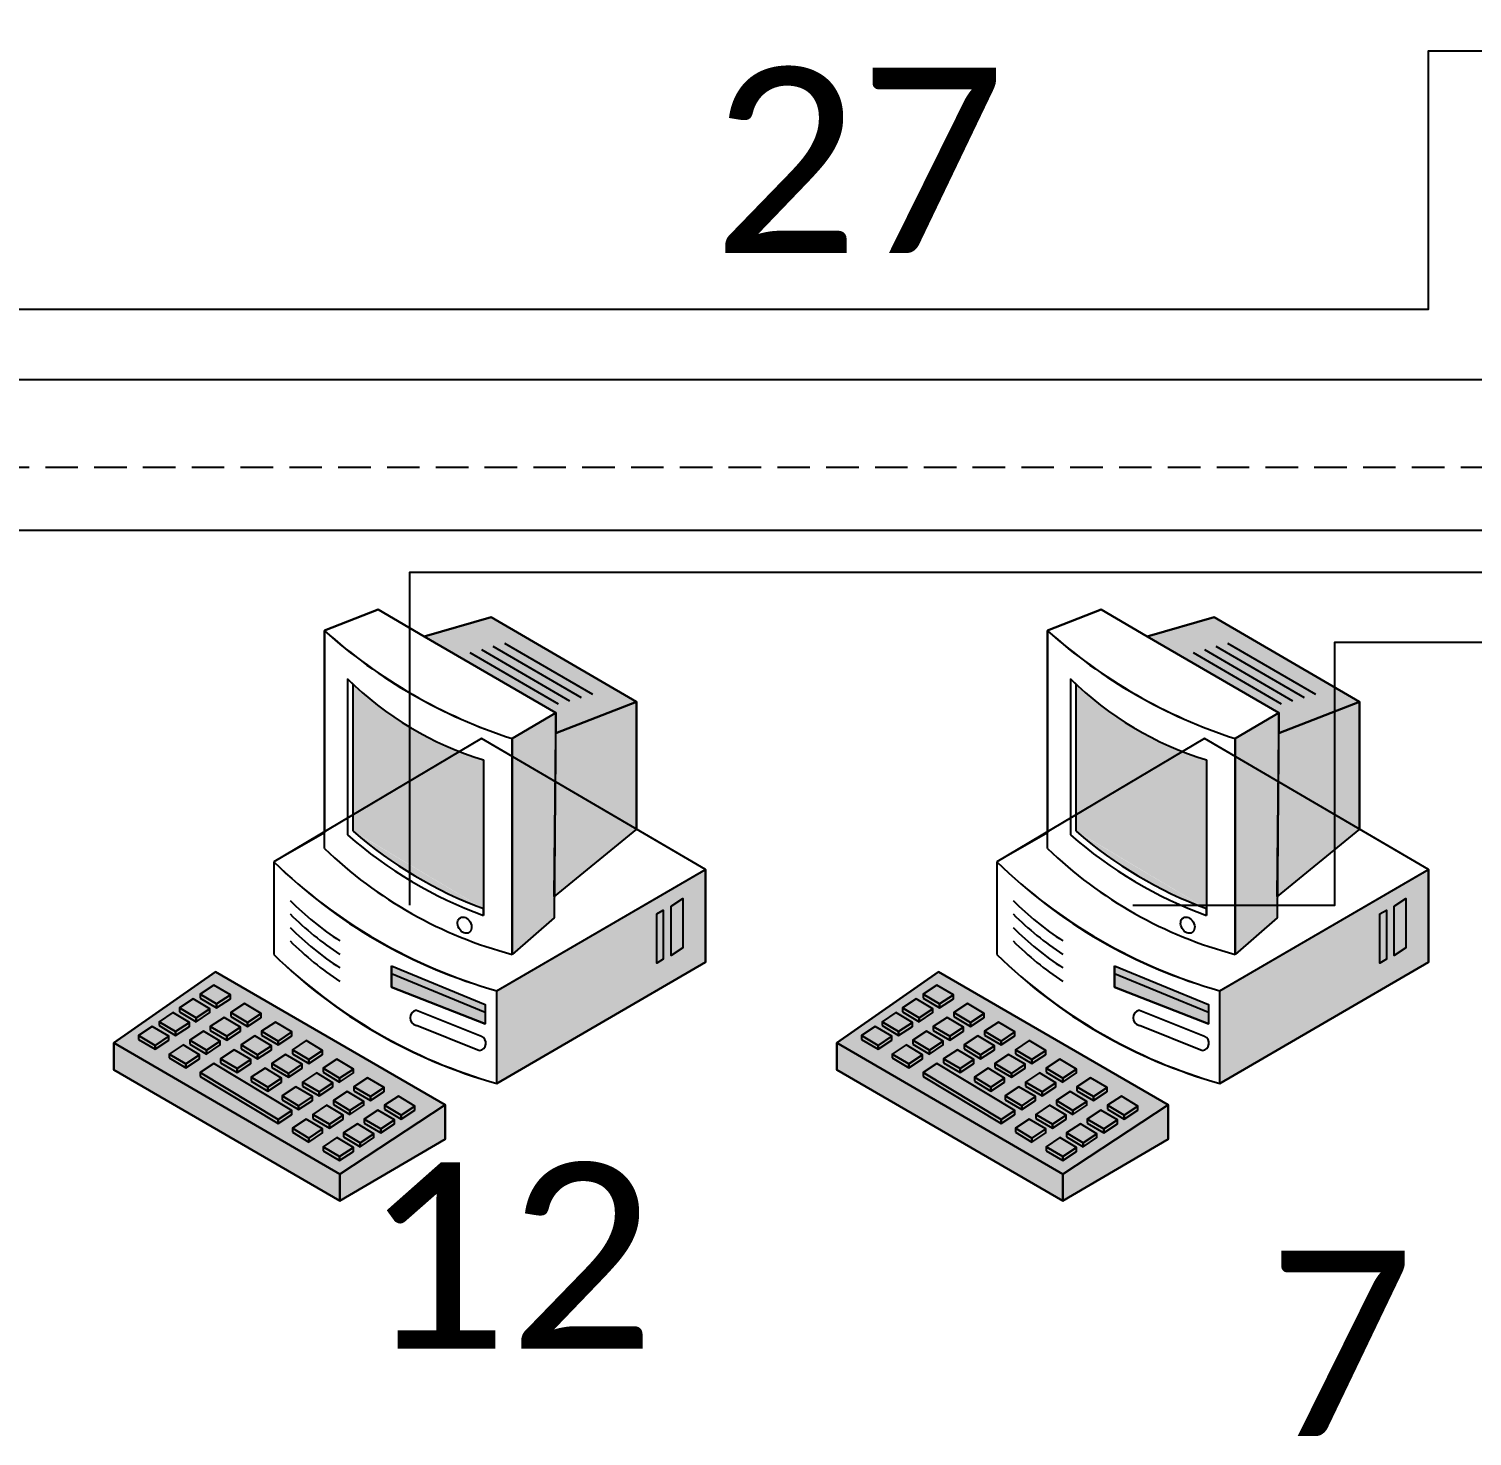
# Model space of a CAD drawing. Extents: x 1 to 296, y 20 to 201.
# Drawn here: x 181.53 to 198, y 43.94 to 60 of the extents above; entities that cross this region are included whole.
import ezdxf

# ---------------------------------------------------------------- set-up
doc = ezdxf.new("R2010")
doc.units = 0
doc.header["$LTSCALE"] = 2.97
doc.header["$MEASUREMENT"] = 0
doc.linetypes.add('HIDDEN2', pattern=[0.1875, 0.125, -0.0625])
doc.layers.get('0').update_dxf_attribs({"linetype": 'CONTINUOUS'})
doc.layers.add('CONNECTOR', color=7, linetype='CONTINUOUS')
doc.styles.get("Standard").update_dxf_attribs({"font": 'txt.shx'})

msp = doc.modelspace()

# ---------------------------------------------------------------- hatches: boundary and pattern name
for color, points in [(7, [(187.542, 51.964), (187.544, 52.195), (186.039, 53.067), (186.803, 53.287), (188.464, 52.32)]), (7, [(195.792, 51.964), (195.794, 52.195), (194.289, 53.067), (195.053, 53.287), (196.714, 52.32)]), (7, [(187.542, 51.964), (188.464, 52.32), (188.464, 50.868), (187.524, 50.099)]), (7, [(195.792, 51.964), (196.714, 52.32), (196.714, 50.868), (195.774, 50.099)]), (7, [(187.044, 49.439), (187.044, 51.902), (187.544, 52.195), (187.524, 49.857)]), (7, [(195.294, 49.439), (195.294, 51.902), (195.794, 52.195), (195.774, 49.857)]), (7, [(186.869, 49.023), (189.25, 50.407), (189.25, 49.351), (186.869, 47.966)]), (7, [(195.119, 49.023), (197.5, 50.407), (197.5, 49.351), (195.119, 47.966)]), (7, [(182.5, 48.428), (183.658, 49.241), (186.279, 47.724), (185.078, 46.93)]), (253, [(185.667, 49.307), (186.738, 48.868), (186.738, 48.648), (185.667, 49.066)]), (7, [(190.75, 48.428), (191.908, 49.241), (194.529, 47.724), (193.328, 46.93)]), (253, [(193.917, 49.307), (194.988, 48.868), (194.988, 48.648), (193.917, 49.066)]), (7, [(182.5, 48.428), (185.078, 46.93), (185.078, 46.625), (182.5, 48.12)]), (7, [(190.75, 48.428), (193.328, 46.93), (193.328, 46.625), (190.75, 48.12)]), (7, [(185.078, 46.625), (185.078, 46.93), (186.279, 47.724), (186.279, 47.329)]), (7, [(193.328, 46.625), (193.328, 46.93), (194.529, 47.724), (194.529, 47.329)])]:
    msp.add_hatch(color=color).paths.add_polyline_path(points)
h = msp.add_hatch(color=7)
edge = h.paths.add_edge_path()
edge.add_line((185.231, 50.844), (185.231, 52.518))
edge.add_line((185.231, 52.518), (185.165, 52.583))
edge.add_ellipse((187.805, 55.294), major_axis=(0.032, -3.796), ratio=0.993528, start_angle=315.0949, end_angle=342.7363)
edge.add_line((186.716, 51.66), (186.716, 49.883))
edge.add_line((186.716, 49.883), (186.716, 49.962))
edge.add_ellipse((188.354, 54.466), major_axis=(-0.122, -4.794), ratio=0.993528, start_angle=320.5053, end_angle=341.3574, ccw=False)
h = msp.add_hatch(color=7)
edge = h.paths.add_edge_path()
edge.add_line((193.481, 50.844), (193.481, 52.518))
edge.add_line((193.481, 52.518), (193.415, 52.583))
edge.add_ellipse((196.055, 55.294), major_axis=(0.032, -3.796), ratio=0.993528, start_angle=315.0949, end_angle=342.7363)
edge.add_line((194.966, 51.66), (194.966, 49.883))
edge.add_line((194.966, 49.883), (194.966, 49.962))
edge.add_ellipse((196.604, 54.466), major_axis=(-0.122, -4.794), ratio=0.993528, start_angle=320.5053, end_angle=341.3574, ccw=False)
h = msp.add_hatch(color=251)
h.paths.add_polyline_path([(188.857, 49.989), (188.993, 50.075), (188.993, 49.513), (188.857, 49.427)])
h.paths.add_polyline_path([(188.694, 49.901), (188.769, 49.945), (188.769, 49.383), (188.694, 49.339)])
h = msp.add_hatch(color=251)
h.paths.add_polyline_path([(197.107, 49.989), (197.243, 50.075), (197.243, 49.513), (197.107, 49.427)])
h.paths.add_polyline_path([(196.944, 49.901), (197.019, 49.945), (197.019, 49.383), (196.944, 49.339)])
h = msp.add_hatch(color=252)
h.paths.add_polyline_path([(183.483, 48.941), (183.672, 48.828), (183.672, 48.873), (183.483, 48.986)])
h.paths.add_polyline_path([(183.834, 48.729), (184.023, 48.617), (184.023, 48.662), (183.834, 48.774)])
h.paths.add_polyline_path([(184.185, 48.518), (184.374, 48.405), (184.374, 48.45), (184.185, 48.563)])
h.paths.add_polyline_path([(184.536, 48.306), (184.725, 48.194), (184.725, 48.239), (184.536, 48.351)])
h.paths.add_polyline_path([(184.887, 48.095), (185.076, 47.982), (185.076, 48.027), (184.887, 48.14)])
h.paths.add_polyline_path([(185.238, 47.883), (185.427, 47.771), (185.427, 47.816), (185.238, 47.928)])
h.paths.add_polyline_path([(183.672, 48.873), (183.672, 48.828), (183.829, 48.932), (183.829, 48.977)])
h.paths.add_polyline_path([(184.023, 48.662), (184.023, 48.617), (184.18, 48.72), (184.18, 48.765)])
h.paths.add_polyline_path([(184.374, 48.45), (184.374, 48.405), (184.531, 48.509), (184.531, 48.554)])
h.paths.add_polyline_path([(184.725, 48.239), (184.725, 48.194), (184.882, 48.297), (184.882, 48.342)])
h.paths.add_polyline_path([(185.076, 48.027), (185.076, 47.982), (185.233, 48.086), (185.233, 48.131)])
h.paths.add_polyline_path([(185.427, 47.816), (185.427, 47.771), (185.584, 47.874), (185.584, 47.919)])
h.paths.add_polyline_path([(185.589, 47.672), (185.778, 47.559), (185.778, 47.604), (185.589, 47.717)])
h.paths.add_polyline_path([(185.778, 47.604), (185.778, 47.559), (185.935, 47.663), (185.935, 47.708)])
h.paths.add_polyline_path([(183.249, 48.783), (183.438, 48.671), (183.438, 48.716), (183.249, 48.828)])
h.paths.add_polyline_path([(183.6, 48.572), (183.789, 48.459), (183.789, 48.504), (183.6, 48.617)])
h.paths.add_polyline_path([(183.951, 48.36), (184.14, 48.248), (184.14, 48.293), (183.951, 48.405)])
h.paths.add_polyline_path([(184.302, 48.149), (184.491, 48.036), (184.491, 48.081), (184.302, 48.194)])
h.paths.add_polyline_path([(184.653, 47.937), (184.842, 47.825), (184.842, 47.87), (184.653, 47.982)])
h.paths.add_polyline_path([(185.004, 47.726), (185.193, 47.613), (185.193, 47.658), (185.004, 47.771)])
h.paths.add_polyline_path([(183.438, 48.716), (183.438, 48.671), (183.595, 48.774), (183.595, 48.819)])
h.paths.add_polyline_path([(183.789, 48.504), (183.789, 48.459), (183.946, 48.563), (183.946, 48.608)])
h.paths.add_polyline_path([(184.14, 48.293), (184.14, 48.248), (184.297, 48.351), (184.297, 48.396)])
h.paths.add_polyline_path([(184.491, 48.081), (184.491, 48.036), (184.648, 48.14), (184.648, 48.185)])
h.paths.add_polyline_path([(184.842, 47.87), (184.842, 47.825), (184.999, 47.928), (184.999, 47.973)])
h.paths.add_polyline_path([(185.193, 47.658), (185.193, 47.613), (185.35, 47.717), (185.35, 47.762)])
h.paths.add_polyline_path([(185.355, 47.514), (185.544, 47.402), (185.544, 47.447), (185.355, 47.559)])
h.paths.add_polyline_path([(185.544, 47.447), (185.544, 47.402), (185.701, 47.505), (185.701, 47.55)])
h.paths.add_polyline_path([(183.015, 48.626), (183.204, 48.513), (183.204, 48.558), (183.015, 48.671)])
h.paths.add_polyline_path([(183.366, 48.414), (183.555, 48.302), (183.555, 48.347), (183.366, 48.459)])
h.paths.add_polyline_path([(183.717, 48.203), (183.906, 48.09), (183.906, 48.135), (183.717, 48.248)])
h.paths.add_polyline_path([(184.068, 47.991), (184.257, 47.879), (184.257, 47.924), (184.068, 48.036)])
h.paths.add_polyline_path([(184.419, 47.78), (184.608, 47.667), (184.608, 47.712), (184.419, 47.825)])
h.paths.add_polyline_path([(184.77, 47.568), (184.959, 47.456), (184.959, 47.501), (184.77, 47.613)])
h.paths.add_polyline_path([(183.204, 48.558), (183.204, 48.513), (183.361, 48.617), (183.361, 48.662)])
h.paths.add_polyline_path([(183.555, 48.347), (183.555, 48.302), (183.712, 48.405), (183.712, 48.45)])
h.paths.add_polyline_path([(183.906, 48.135), (183.906, 48.09), (184.063, 48.194), (184.063, 48.239)])
h.paths.add_polyline_path([(184.257, 47.924), (184.257, 47.879), (184.414, 47.982), (184.414, 48.027)])
h.paths.add_polyline_path([(184.608, 47.712), (184.608, 47.667), (184.765, 47.771), (184.765, 47.816)])
h.paths.add_polyline_path([(184.959, 47.501), (184.959, 47.456), (185.116, 47.559), (185.116, 47.604)])
h.paths.add_polyline_path([(185.121, 47.357), (185.31, 47.244), (185.31, 47.289), (185.121, 47.402)])
h.paths.add_polyline_path([(185.31, 47.289), (185.31, 47.244), (185.467, 47.348), (185.467, 47.393)])
h.paths.add_polyline_path([(182.781, 48.468), (182.97, 48.356), (182.97, 48.401), (182.781, 48.513)])
h.paths.add_polyline_path([(183.132, 48.257), (183.321, 48.144), (183.321, 48.189), (183.132, 48.302)])
h.paths.add_polyline_path([(183.483, 48.045), (184.374, 47.51), (184.374, 47.555), (183.483, 48.09)])
h.paths.add_polyline_path([(184.536, 47.411), (184.725, 47.298), (184.725, 47.343), (184.536, 47.456)])
h.paths.add_polyline_path([(182.97, 48.401), (182.97, 48.356), (183.127, 48.459), (183.127, 48.504)])
h.paths.add_polyline_path([(183.321, 48.189), (183.321, 48.144), (183.478, 48.248), (183.478, 48.293)])
h.paths.add_polyline_path([(184.374, 47.555), (184.374, 47.51), (184.531, 47.613), (184.531, 47.658)])
h.paths.add_polyline_path([(184.725, 47.343), (184.725, 47.298), (184.882, 47.402), (184.882, 47.447)])
h.paths.add_polyline_path([(184.887, 47.199), (185.076, 47.087), (185.076, 47.132), (184.887, 47.244)])
h.paths.add_polyline_path([(185.076, 47.132), (185.076, 47.087), (185.233, 47.19), (185.233, 47.235)])
h = msp.add_hatch(color=252)
h.paths.add_polyline_path([(191.733, 48.941), (191.922, 48.828), (191.922, 48.873), (191.733, 48.986)])
h.paths.add_polyline_path([(192.084, 48.729), (192.273, 48.617), (192.273, 48.662), (192.084, 48.774)])
h.paths.add_polyline_path([(192.435, 48.518), (192.624, 48.405), (192.624, 48.45), (192.435, 48.563)])
h.paths.add_polyline_path([(192.786, 48.306), (192.975, 48.194), (192.975, 48.239), (192.786, 48.351)])
h.paths.add_polyline_path([(193.137, 48.095), (193.326, 47.982), (193.326, 48.027), (193.137, 48.14)])
h.paths.add_polyline_path([(193.488, 47.883), (193.677, 47.771), (193.677, 47.816), (193.488, 47.928)])
h.paths.add_polyline_path([(191.922, 48.873), (191.922, 48.828), (192.079, 48.932), (192.079, 48.977)])
h.paths.add_polyline_path([(192.273, 48.662), (192.273, 48.617), (192.43, 48.72), (192.43, 48.765)])
h.paths.add_polyline_path([(192.624, 48.45), (192.624, 48.405), (192.781, 48.509), (192.781, 48.554)])
h.paths.add_polyline_path([(192.975, 48.239), (192.975, 48.194), (193.132, 48.297), (193.132, 48.342)])
h.paths.add_polyline_path([(193.326, 48.027), (193.326, 47.982), (193.483, 48.086), (193.483, 48.131)])
h.paths.add_polyline_path([(193.677, 47.816), (193.677, 47.771), (193.834, 47.874), (193.834, 47.919)])
h.paths.add_polyline_path([(193.839, 47.672), (194.028, 47.559), (194.028, 47.604), (193.839, 47.717)])
h.paths.add_polyline_path([(194.028, 47.604), (194.028, 47.559), (194.185, 47.663), (194.185, 47.708)])
h.paths.add_polyline_path([(191.499, 48.783), (191.688, 48.671), (191.688, 48.716), (191.499, 48.828)])
h.paths.add_polyline_path([(191.85, 48.572), (192.039, 48.459), (192.039, 48.504), (191.85, 48.617)])
h.paths.add_polyline_path([(192.201, 48.36), (192.39, 48.248), (192.39, 48.293), (192.201, 48.405)])
h.paths.add_polyline_path([(192.552, 48.149), (192.741, 48.036), (192.741, 48.081), (192.552, 48.194)])
h.paths.add_polyline_path([(192.903, 47.937), (193.092, 47.825), (193.092, 47.87), (192.903, 47.982)])
h.paths.add_polyline_path([(193.254, 47.726), (193.443, 47.613), (193.443, 47.658), (193.254, 47.771)])
h.paths.add_polyline_path([(191.688, 48.716), (191.688, 48.671), (191.845, 48.774), (191.845, 48.819)])
h.paths.add_polyline_path([(192.039, 48.504), (192.039, 48.459), (192.196, 48.563), (192.196, 48.608)])
h.paths.add_polyline_path([(192.39, 48.293), (192.39, 48.248), (192.547, 48.351), (192.547, 48.396)])
h.paths.add_polyline_path([(192.741, 48.081), (192.741, 48.036), (192.898, 48.14), (192.898, 48.185)])
h.paths.add_polyline_path([(193.092, 47.87), (193.092, 47.825), (193.249, 47.928), (193.249, 47.973)])
h.paths.add_polyline_path([(193.443, 47.658), (193.443, 47.613), (193.6, 47.717), (193.6, 47.762)])
h.paths.add_polyline_path([(193.605, 47.514), (193.794, 47.402), (193.794, 47.447), (193.605, 47.559)])
h.paths.add_polyline_path([(193.794, 47.447), (193.794, 47.402), (193.951, 47.505), (193.951, 47.55)])
h.paths.add_polyline_path([(191.265, 48.626), (191.454, 48.513), (191.454, 48.558), (191.265, 48.671)])
h.paths.add_polyline_path([(191.616, 48.414), (191.805, 48.302), (191.805, 48.347), (191.616, 48.459)])
h.paths.add_polyline_path([(191.967, 48.203), (192.156, 48.09), (192.156, 48.135), (191.967, 48.248)])
h.paths.add_polyline_path([(192.318, 47.991), (192.507, 47.879), (192.507, 47.924), (192.318, 48.036)])
h.paths.add_polyline_path([(192.669, 47.78), (192.858, 47.667), (192.858, 47.712), (192.669, 47.825)])
h.paths.add_polyline_path([(193.02, 47.568), (193.209, 47.456), (193.209, 47.501), (193.02, 47.613)])
h.paths.add_polyline_path([(191.454, 48.558), (191.454, 48.513), (191.611, 48.617), (191.611, 48.662)])
h.paths.add_polyline_path([(191.805, 48.347), (191.805, 48.302), (191.962, 48.405), (191.962, 48.45)])
h.paths.add_polyline_path([(192.156, 48.135), (192.156, 48.09), (192.313, 48.194), (192.313, 48.239)])
h.paths.add_polyline_path([(192.507, 47.924), (192.507, 47.879), (192.664, 47.982), (192.664, 48.027)])
h.paths.add_polyline_path([(192.858, 47.712), (192.858, 47.667), (193.015, 47.771), (193.015, 47.816)])
h.paths.add_polyline_path([(193.209, 47.501), (193.209, 47.456), (193.366, 47.559), (193.366, 47.604)])
h.paths.add_polyline_path([(193.371, 47.357), (193.56, 47.244), (193.56, 47.289), (193.371, 47.402)])
h.paths.add_polyline_path([(193.56, 47.289), (193.56, 47.244), (193.717, 47.348), (193.717, 47.393)])
h.paths.add_polyline_path([(191.031, 48.468), (191.22, 48.356), (191.22, 48.401), (191.031, 48.513)])
h.paths.add_polyline_path([(191.382, 48.257), (191.571, 48.144), (191.571, 48.189), (191.382, 48.302)])
h.paths.add_polyline_path([(191.733, 48.045), (192.624, 47.51), (192.624, 47.555), (191.733, 48.09)])
h.paths.add_polyline_path([(192.786, 47.411), (192.975, 47.298), (192.975, 47.343), (192.786, 47.456)])
h.paths.add_polyline_path([(191.22, 48.401), (191.22, 48.356), (191.377, 48.459), (191.377, 48.504)])
h.paths.add_polyline_path([(191.571, 48.189), (191.571, 48.144), (191.728, 48.248), (191.728, 48.293)])
h.paths.add_polyline_path([(192.624, 47.555), (192.624, 47.51), (192.781, 47.613), (192.781, 47.658)])
h.paths.add_polyline_path([(192.975, 47.343), (192.975, 47.298), (193.132, 47.402), (193.132, 47.447)])
h.paths.add_polyline_path([(193.137, 47.199), (193.326, 47.087), (193.326, 47.132), (193.137, 47.244)])
h.paths.add_polyline_path([(193.326, 47.132), (193.326, 47.087), (193.483, 47.19), (193.483, 47.235)])

# ---------------------------------------------------------------- linework, layer by layer
at = {"color": 7, "linetype": 'HIDDEN2'}
msp.add_line((160, 55), (280, 55), dxfattribs=at)
at = {"color": 7, "linetype": 'CONTINUOUS'}
for p, q in [((185.515, 53.375), (184.903, 53.133)), ((184.903, 53.133), (185.515, 53.375)), ((185.515, 53.375), (184.903, 53.133)), ((186.039, 53.067), (185.515, 53.375)), ((185.515, 53.375), (186.04, 53.067)), ((186.039, 53.067), (185.515, 53.375)), ((193.765, 53.375), (193.153, 53.133)), ((193.153, 53.133), (193.765, 53.375)), ((193.765, 53.375), (193.153, 53.133)), ((194.289, 53.067), (193.765, 53.375)), ((193.765, 53.375), (194.29, 53.067)), ((194.289, 53.067), (193.765, 53.375)), ((186.803, 53.287), (186.039, 53.067)), ((186.803, 53.287), (186.039, 53.067)), ((188.464, 52.32), (186.803, 53.287)), ((188.464, 52.32), (186.803, 53.287)), ((195.053, 53.287), (194.289, 53.067)), ((195.053, 53.287), (194.289, 53.067)), ((196.714, 52.32), (195.053, 53.287)), ((196.714, 52.32), (195.053, 53.287)), ((184.903, 53.133), (184.903, 50.838)), ((184.903, 50.649), (184.903, 53.133)), ((184.903, 53.133), (184.903, 50.825)), ((186.04, 53.067), (187.544, 52.194)), ((193.153, 53.133), (193.153, 50.838)), ((193.153, 50.649), (193.153, 53.133)), ((193.153, 53.133), (193.153, 50.825)), ((194.29, 53.067), (195.794, 52.194)), ((186.563, 52.882), (187.568, 52.298)), ((186.694, 52.918), (187.699, 52.334)), ((186.825, 52.955), (187.83, 52.371)), ((186.956, 52.991), (187.961, 52.407)), ((194.813, 52.882), (195.818, 52.298)), ((194.944, 52.918), (195.949, 52.334)), ((195.075, 52.955), (196.08, 52.371)), ((195.206, 52.991), (196.211, 52.407)), ((185.165, 52.583), (185.165, 50.803)), ((185.231, 52.518), (185.165, 52.583)), ((193.415, 52.583), (193.415, 50.803)), ((193.481, 52.518), (193.415, 52.583)), ((185.231, 50.844), (185.231, 52.518)), ((193.481, 50.844), (193.481, 52.518)), ((188.464, 50.868), (188.464, 52.32)), ((188.464, 50.868), (188.464, 52.32)), ((196.714, 50.868), (196.714, 52.32)), ((196.714, 50.868), (196.714, 52.32)), ((187.544, 52.194), (187.044, 51.902)), ((195.794, 52.194), (195.294, 51.902)), ((186.694, 51.902), (184.324, 50.495)), ((189.25, 50.407), (186.694, 51.902)), ((187.044, 51.902), (187.044, 49.439)), ((194.944, 51.902), (192.574, 50.495)), ((197.5, 50.407), (194.944, 51.902)), ((195.294, 51.902), (195.294, 49.439)), ((186.716, 51.66), (186.716, 49.883)), ((194.966, 51.66), (194.966, 49.883)), ((184.903, 50.838), (184.324, 50.495)), ((184.903, 50.825), (184.324, 50.495)), ((189.25, 50.407), (188.464, 50.868)), ((189.25, 50.407), (188.464, 50.868)), ((193.153, 50.838), (192.574, 50.495)), ((193.153, 50.825), (192.574, 50.495)), ((197.5, 50.407), (196.714, 50.868)), ((197.5, 50.407), (196.714, 50.868)), ((184.324, 50.495), (184.324, 49.439)), ((184.324, 50.495), (184.324, 49.439)), ((184.324, 50.495), (184.324, 49.439)), ((186.869, 49.023), (189.25, 50.407)), ((189.25, 49.351), (189.25, 50.407)), ((189.25, 49.351), (189.25, 50.407)), ((192.574, 50.495), (192.574, 49.439)), ((192.574, 50.495), (192.574, 49.439)), ((192.574, 50.495), (192.574, 49.439)), ((195.119, 49.023), (197.5, 50.407)), ((197.5, 49.351), (197.5, 50.407)), ((197.5, 49.351), (197.5, 50.407)), ((186.716, 49.883), (186.716, 49.962)), ((194.966, 49.883), (194.966, 49.962)), ((186.869, 47.966), (189.25, 49.351)), ((186.869, 47.966), (189.25, 49.351)), ((195.119, 47.966), (197.5, 49.351)), ((195.119, 47.966), (197.5, 49.351)), ((185.667, 49.219), (186.738, 48.78)), ((193.917, 49.219), (194.988, 48.78)), ((186.869, 47.966), (186.869, 49.023)), ((195.119, 47.966), (195.119, 49.023)), ((185.951, 48.802), (186.694, 48.505)), ((194.201, 48.802), (194.944, 48.505)), ((186.672, 48.34), (185.951, 48.626)), ((194.922, 48.34), (194.201, 48.626))]:
    msp.add_line(p, q, dxfattribs=at)
for points in [[(187.542, 51.964), (187.544, 52.195), (186.039, 53.067), (186.803, 53.287), (188.464, 52.32)], [(195.792, 51.964), (195.794, 52.195), (194.289, 53.067), (195.053, 53.287), (196.714, 52.32)], [(187.542, 51.964), (188.464, 52.32), (188.464, 50.868), (187.524, 50.099)], [(195.792, 51.964), (196.714, 52.32), (196.714, 50.868), (195.774, 50.099)], [(187.044, 49.439), (187.044, 51.902), (187.544, 52.195), (187.524, 49.857)], [(195.294, 49.439), (195.294, 51.902), (195.794, 52.195), (195.774, 49.857)], [(186.869, 49.023), (189.25, 50.407), (189.25, 49.351), (186.869, 47.966)], [(195.119, 49.023), (197.5, 50.407), (197.5, 49.351), (195.119, 47.966)], [(182.5, 48.428), (182.5, 48.12), (185.078, 46.625), (186.279, 47.329), (186.279, 47.724), (183.658, 49.241)], [(182.5, 48.428), (183.658, 49.241), (186.279, 47.724), (185.078, 46.93)], [(182.5, 48.428), (183.658, 49.241), (186.279, 47.724), (186.279, 47.329), (185.078, 46.625), (182.5, 48.12)], [(185.667, 49.307), (186.738, 48.868), (186.738, 48.648), (185.667, 49.066)], [(190.75, 48.428), (190.75, 48.12), (193.328, 46.625), (194.529, 47.329), (194.529, 47.724), (191.908, 49.241)], [(190.75, 48.428), (191.908, 49.241), (194.529, 47.724), (193.328, 46.93)], [(190.75, 48.428), (191.908, 49.241), (194.529, 47.724), (194.529, 47.329), (193.328, 46.625), (190.75, 48.12)], [(193.917, 49.307), (194.988, 48.868), (194.988, 48.648), (193.917, 49.066)], [(183.483, 48.941), (183.672, 48.828), (183.672, 48.873), (183.483, 48.986)], [(183.672, 48.873), (183.672, 48.828), (183.829, 48.932), (183.829, 48.977)], [(191.733, 48.941), (191.922, 48.828), (191.922, 48.873), (191.733, 48.986)], [(191.922, 48.873), (191.922, 48.828), (192.079, 48.932), (192.079, 48.977)], [(183.249, 48.783), (183.438, 48.671), (183.438, 48.716), (183.249, 48.828)], [(183.438, 48.716), (183.438, 48.671), (183.595, 48.774), (183.595, 48.819)], [(183.834, 48.729), (184.023, 48.617), (184.023, 48.662), (183.834, 48.774)], [(184.023, 48.662), (184.023, 48.617), (184.18, 48.72), (184.18, 48.765)], [(191.499, 48.783), (191.688, 48.671), (191.688, 48.716), (191.499, 48.828)], [(191.688, 48.716), (191.688, 48.671), (191.845, 48.774), (191.845, 48.819)], [(192.084, 48.729), (192.273, 48.617), (192.273, 48.662), (192.084, 48.774)], [(192.273, 48.662), (192.273, 48.617), (192.43, 48.72), (192.43, 48.765)], [(183.015, 48.626), (183.204, 48.513), (183.204, 48.558), (183.015, 48.671)], [(183.204, 48.558), (183.204, 48.513), (183.361, 48.617), (183.361, 48.662)], [(183.6, 48.572), (183.789, 48.459), (183.789, 48.504), (183.6, 48.617)], [(183.789, 48.504), (183.789, 48.459), (183.946, 48.563), (183.946, 48.608)], [(191.265, 48.626), (191.454, 48.513), (191.454, 48.558), (191.265, 48.671)], [(191.454, 48.558), (191.454, 48.513), (191.611, 48.617), (191.611, 48.662)], [(191.85, 48.572), (192.039, 48.459), (192.039, 48.504), (191.85, 48.617)], [(192.039, 48.504), (192.039, 48.459), (192.196, 48.563), (192.196, 48.608)], [(182.5, 48.428), (185.078, 46.93), (185.078, 46.625), (182.5, 48.12)], [(182.781, 48.468), (182.97, 48.356), (182.97, 48.401), (182.781, 48.513)], [(182.97, 48.401), (182.97, 48.356), (183.127, 48.459), (183.127, 48.504)], [(183.366, 48.414), (183.555, 48.302), (183.555, 48.347), (183.366, 48.459)], [(183.555, 48.347), (183.555, 48.302), (183.712, 48.405), (183.712, 48.45)], [(184.185, 48.518), (184.374, 48.405), (184.374, 48.45), (184.185, 48.563)], [(184.374, 48.45), (184.374, 48.405), (184.531, 48.509), (184.531, 48.554)], [(190.75, 48.428), (193.328, 46.93), (193.328, 46.625), (190.75, 48.12)], [(191.031, 48.468), (191.22, 48.356), (191.22, 48.401), (191.031, 48.513)], [(191.22, 48.401), (191.22, 48.356), (191.377, 48.459), (191.377, 48.504)], [(191.616, 48.414), (191.805, 48.302), (191.805, 48.347), (191.616, 48.459)], [(191.805, 48.347), (191.805, 48.302), (191.962, 48.405), (191.962, 48.45)], [(192.435, 48.518), (192.624, 48.405), (192.624, 48.45), (192.435, 48.563)], [(192.624, 48.45), (192.624, 48.405), (192.781, 48.509), (192.781, 48.554)], [(183.132, 48.257), (183.321, 48.144), (183.321, 48.189), (183.132, 48.302)], [(183.321, 48.189), (183.321, 48.144), (183.478, 48.248), (183.478, 48.293)], [(183.951, 48.36), (184.14, 48.248), (184.14, 48.293), (183.951, 48.405)], [(184.14, 48.293), (184.14, 48.248), (184.297, 48.351), (184.297, 48.396)], [(184.536, 48.306), (184.725, 48.194), (184.725, 48.239), (184.536, 48.351)], [(184.725, 48.239), (184.725, 48.194), (184.882, 48.297), (184.882, 48.342)], [(191.382, 48.257), (191.571, 48.144), (191.571, 48.189), (191.382, 48.302)], [(191.571, 48.189), (191.571, 48.144), (191.728, 48.248), (191.728, 48.293)], [(192.201, 48.36), (192.39, 48.248), (192.39, 48.293), (192.201, 48.405)], [(192.39, 48.293), (192.39, 48.248), (192.547, 48.351), (192.547, 48.396)], [(192.786, 48.306), (192.975, 48.194), (192.975, 48.239), (192.786, 48.351)], [(192.975, 48.239), (192.975, 48.194), (193.132, 48.297), (193.132, 48.342)], [(183.483, 48.045), (184.374, 47.51), (184.374, 47.555), (183.483, 48.09)], [(183.717, 48.203), (183.906, 48.09), (183.906, 48.135), (183.717, 48.248)], [(183.906, 48.135), (183.906, 48.09), (184.063, 48.194), (184.063, 48.239)], [(184.302, 48.149), (184.491, 48.036), (184.491, 48.081), (184.302, 48.194)], [(184.491, 48.081), (184.491, 48.036), (184.648, 48.14), (184.648, 48.185)], [(184.887, 48.095), (185.076, 47.982), (185.076, 48.027), (184.887, 48.14)], [(185.076, 48.027), (185.076, 47.982), (185.233, 48.086), (185.233, 48.131)], [(191.733, 48.045), (192.624, 47.51), (192.624, 47.555), (191.733, 48.09)], [(191.967, 48.203), (192.156, 48.09), (192.156, 48.135), (191.967, 48.248)], [(192.156, 48.135), (192.156, 48.09), (192.313, 48.194), (192.313, 48.239)], [(192.552, 48.149), (192.741, 48.036), (192.741, 48.081), (192.552, 48.194)], [(192.741, 48.081), (192.741, 48.036), (192.898, 48.14), (192.898, 48.185)], [(193.137, 48.095), (193.326, 47.982), (193.326, 48.027), (193.137, 48.14)], [(193.326, 48.027), (193.326, 47.982), (193.483, 48.086), (193.483, 48.131)], [(184.068, 47.991), (184.257, 47.879), (184.257, 47.924), (184.068, 48.036)], [(184.257, 47.924), (184.257, 47.879), (184.414, 47.982), (184.414, 48.027)], [(184.653, 47.937), (184.842, 47.825), (184.842, 47.87), (184.653, 47.982)], [(184.842, 47.87), (184.842, 47.825), (184.999, 47.928), (184.999, 47.973)], [(185.238, 47.883), (185.427, 47.771), (185.427, 47.816), (185.238, 47.928)], [(192.318, 47.991), (192.507, 47.879), (192.507, 47.924), (192.318, 48.036)], [(192.507, 47.924), (192.507, 47.879), (192.664, 47.982), (192.664, 48.027)], [(192.903, 47.937), (193.092, 47.825), (193.092, 47.87), (192.903, 47.982)], [(193.092, 47.87), (193.092, 47.825), (193.249, 47.928), (193.249, 47.973)], [(193.488, 47.883), (193.677, 47.771), (193.677, 47.816), (193.488, 47.928)], [(184.419, 47.78), (184.608, 47.667), (184.608, 47.712), (184.419, 47.825)], [(184.608, 47.712), (184.608, 47.667), (184.765, 47.771), (184.765, 47.816)], [(185.004, 47.726), (185.193, 47.613), (185.193, 47.658), (185.004, 47.771)], [(185.193, 47.658), (185.193, 47.613), (185.35, 47.717), (185.35, 47.762)], [(185.427, 47.816), (185.427, 47.771), (185.584, 47.874), (185.584, 47.919)], [(192.669, 47.78), (192.858, 47.667), (192.858, 47.712), (192.669, 47.825)], [(192.858, 47.712), (192.858, 47.667), (193.015, 47.771), (193.015, 47.816)], [(193.254, 47.726), (193.443, 47.613), (193.443, 47.658), (193.254, 47.771)], [(193.443, 47.658), (193.443, 47.613), (193.6, 47.717), (193.6, 47.762)], [(193.677, 47.816), (193.677, 47.771), (193.834, 47.874), (193.834, 47.919)], [(184.374, 47.555), (184.374, 47.51), (184.531, 47.613), (184.531, 47.658)], [(184.77, 47.568), (184.959, 47.456), (184.959, 47.501), (184.77, 47.613)], [(184.959, 47.501), (184.959, 47.456), (185.116, 47.559), (185.116, 47.604)], [(185.078, 46.625), (185.078, 46.93), (186.279, 47.724), (186.279, 47.329)], [(185.589, 47.672), (185.778, 47.559), (185.778, 47.604), (185.589, 47.717)], [(185.778, 47.604), (185.778, 47.559), (185.935, 47.663), (185.935, 47.708)], [(192.624, 47.555), (192.624, 47.51), (192.781, 47.613), (192.781, 47.658)], [(193.02, 47.568), (193.209, 47.456), (193.209, 47.501), (193.02, 47.613)], [(193.209, 47.501), (193.209, 47.456), (193.366, 47.559), (193.366, 47.604)], [(193.328, 46.625), (193.328, 46.93), (194.529, 47.724), (194.529, 47.329)], [(193.839, 47.672), (194.028, 47.559), (194.028, 47.604), (193.839, 47.717)], [(194.028, 47.604), (194.028, 47.559), (194.185, 47.663), (194.185, 47.708)], [(184.536, 47.411), (184.725, 47.298), (184.725, 47.343), (184.536, 47.456)], [(184.725, 47.343), (184.725, 47.298), (184.882, 47.402), (184.882, 47.447)], [(185.355, 47.514), (185.544, 47.402), (185.544, 47.447), (185.355, 47.559)], [(185.544, 47.447), (185.544, 47.402), (185.701, 47.505), (185.701, 47.55)], [(192.786, 47.411), (192.975, 47.298), (192.975, 47.343), (192.786, 47.456)], [(192.975, 47.343), (192.975, 47.298), (193.132, 47.402), (193.132, 47.447)], [(193.605, 47.514), (193.794, 47.402), (193.794, 47.447), (193.605, 47.559)], [(193.794, 47.447), (193.794, 47.402), (193.951, 47.505), (193.951, 47.55)], [(185.121, 47.357), (185.31, 47.244), (185.31, 47.289), (185.121, 47.402)], [(185.31, 47.289), (185.31, 47.244), (185.467, 47.348), (185.467, 47.393)], [(193.371, 47.357), (193.56, 47.244), (193.56, 47.289), (193.371, 47.402)], [(193.56, 47.289), (193.56, 47.244), (193.717, 47.348), (193.717, 47.393)], [(184.887, 47.199), (185.076, 47.087), (185.076, 47.132), (184.887, 47.244)], [(185.076, 47.132), (185.076, 47.087), (185.233, 47.19), (185.233, 47.235)], [(193.137, 47.199), (193.326, 47.087), (193.326, 47.132), (193.137, 47.244)], [(193.326, 47.132), (193.326, 47.087), (193.483, 47.19), (193.483, 47.235)]]:
    msp.add_lwpolyline(points, close=True, dxfattribs=at)
at = {"color": 251, "linetype": 'CONTINUOUS'}
for points in [[(188.857, 49.989), (188.993, 50.075), (188.993, 49.513), (188.857, 49.427)], [(197.107, 49.989), (197.243, 50.075), (197.243, 49.513), (197.107, 49.427)], [(188.694, 49.901), (188.769, 49.945), (188.769, 49.383), (188.694, 49.339)], [(196.944, 49.901), (197.019, 49.945), (197.019, 49.383), (196.944, 49.339)]]:
    msp.add_lwpolyline(points, close=True, dxfattribs=at)
at = {"color": 7, "linetype": 'CONTINUOUS'}
for points in [[(185.667, 49.307), (186.738, 48.868), (186.738, 48.648)], [(185.667, 49.307), (185.667, 49.066), (186.738, 48.648)], [(193.917, 49.307), (194.988, 48.868), (194.988, 48.648)], [(193.917, 49.307), (193.917, 49.066), (194.988, 48.648)]]:
    msp.add_lwpolyline(points, dxfattribs=at)
at = {"color": 10, "linetype": 'CONTINUOUS'}
for points in [[(183.483, 48.986), (183.672, 48.873), (183.829, 48.977), (183.64, 49.089)], [(191.733, 48.986), (191.922, 48.873), (192.079, 48.977), (191.89, 49.089)], [(183.249, 48.828), (183.438, 48.716), (183.595, 48.819), (183.406, 48.932)], [(191.499, 48.828), (191.688, 48.716), (191.845, 48.819), (191.656, 48.932)], [(183.015, 48.671), (183.204, 48.558), (183.361, 48.662), (183.172, 48.774)], [(183.834, 48.774), (184.023, 48.662), (184.18, 48.765), (183.991, 48.878)], [(191.265, 48.671), (191.454, 48.558), (191.611, 48.662), (191.422, 48.774)], [(192.084, 48.774), (192.273, 48.662), (192.43, 48.765), (192.241, 48.878)], [(182.781, 48.513), (182.97, 48.401), (183.127, 48.504), (182.938, 48.617)], [(183.6, 48.617), (183.789, 48.504), (183.946, 48.608), (183.757, 48.72)], [(184.185, 48.563), (184.374, 48.45), (184.531, 48.554), (184.342, 48.666)], [(191.031, 48.513), (191.22, 48.401), (191.377, 48.504), (191.188, 48.617)], [(191.85, 48.617), (192.039, 48.504), (192.196, 48.608), (192.007, 48.72)], [(192.435, 48.563), (192.624, 48.45), (192.781, 48.554), (192.592, 48.666)], [(183.366, 48.459), (183.555, 48.347), (183.712, 48.45), (183.523, 48.563)], [(183.951, 48.405), (184.14, 48.293), (184.297, 48.396), (184.108, 48.509)], [(184.536, 48.351), (184.725, 48.239), (184.882, 48.342), (184.693, 48.455)], [(191.616, 48.459), (191.805, 48.347), (191.962, 48.45), (191.773, 48.563)], [(192.201, 48.405), (192.39, 48.293), (192.547, 48.396), (192.358, 48.509)], [(192.786, 48.351), (192.975, 48.239), (193.132, 48.342), (192.943, 48.455)], [(183.132, 48.302), (183.321, 48.189), (183.478, 48.293), (183.289, 48.405)], [(183.717, 48.248), (183.906, 48.135), (184.063, 48.239), (183.874, 48.351)], [(184.302, 48.194), (184.491, 48.081), (184.648, 48.185), (184.459, 48.297)], [(191.382, 48.302), (191.571, 48.189), (191.728, 48.293), (191.539, 48.405)], [(191.967, 48.248), (192.156, 48.135), (192.313, 48.239), (192.124, 48.351)], [(192.552, 48.194), (192.741, 48.081), (192.898, 48.185), (192.709, 48.297)], [(183.483, 48.09), (184.374, 47.555), (184.531, 47.658), (183.64, 48.194)], [(184.068, 48.036), (184.257, 47.924), (184.414, 48.027), (184.225, 48.14)], [(184.887, 48.14), (185.076, 48.027), (185.233, 48.131), (185.044, 48.243)], [(191.733, 48.09), (192.624, 47.555), (192.781, 47.658), (191.89, 48.194)], [(192.318, 48.036), (192.507, 47.924), (192.664, 48.027), (192.475, 48.14)], [(193.137, 48.14), (193.326, 48.027), (193.483, 48.131), (193.294, 48.243)], [(184.419, 47.825), (184.608, 47.712), (184.765, 47.816), (184.576, 47.928)], [(184.653, 47.982), (184.842, 47.87), (184.999, 47.973), (184.81, 48.086)], [(185.238, 47.928), (185.427, 47.816), (185.584, 47.919), (185.395, 48.032)], [(192.669, 47.825), (192.858, 47.712), (193.015, 47.816), (192.826, 47.928)], [(192.903, 47.982), (193.092, 47.87), (193.249, 47.973), (193.06, 48.086)], [(193.488, 47.928), (193.677, 47.816), (193.834, 47.919), (193.645, 48.032)], [(185.004, 47.771), (185.193, 47.658), (185.35, 47.762), (185.161, 47.874)], [(185.589, 47.717), (185.778, 47.604), (185.935, 47.708), (185.746, 47.82)], [(193.254, 47.771), (193.443, 47.658), (193.6, 47.762), (193.411, 47.874)], [(193.839, 47.717), (194.028, 47.604), (194.185, 47.708), (193.996, 47.82)], [(184.77, 47.613), (184.959, 47.501), (185.116, 47.604), (184.927, 47.717)], [(185.355, 47.559), (185.544, 47.447), (185.701, 47.55), (185.512, 47.663)], [(193.02, 47.613), (193.209, 47.501), (193.366, 47.604), (193.177, 47.717)], [(193.605, 47.559), (193.794, 47.447), (193.951, 47.55), (193.762, 47.663)], [(184.536, 47.456), (184.725, 47.343), (184.882, 47.447), (184.693, 47.559)], [(185.121, 47.402), (185.31, 47.289), (185.467, 47.393), (185.278, 47.505)], [(192.786, 47.456), (192.975, 47.343), (193.132, 47.447), (192.943, 47.559)], [(193.371, 47.402), (193.56, 47.289), (193.717, 47.393), (193.528, 47.505)], [(184.887, 47.244), (185.076, 47.132), (185.233, 47.235), (185.044, 47.348)], [(193.137, 47.244), (193.326, 47.132), (193.483, 47.235), (193.294, 47.348)]]:
    msp.add_lwpolyline(points, close=True, dxfattribs=at)
at = {"color": 7, "linetype": 'CONTINUOUS'}
for centre, major_axis, start_param, end_param in [((188.884, 57.644), (0, -6.034), 5.556901, 5.971177), ((188.835, 57.558), (0, -5.937), 5.553467, 5.974611), ((197.134, 57.644), (0, -6.034), 5.556901, 5.971177), ((197.085, 57.558), (0, -5.937), 5.553467, 5.974611), ((187.805, 55.294), (0.032, -3.796), -0.783742, -0.301308), ((196.055, 55.294), (0.032, -3.796), -0.783742, -0.301308), ((188.437, 54.608), (0.009, -5.033), -0.71516, -0.353206), ((188.354, 54.466), (-0.122, -4.794), -0.689313, -0.325375), ((196.687, 54.608), (0.009, -5.033), -0.71516, -0.353206), ((196.604, 54.466), (-0.122, -4.794), -0.689313, -0.325375), ((188.278, 54.177), (0, -4.898), 5.516794, 6.026737), ((196.528, 54.177), (0, -4.898), 5.516794, 6.026737), ((188.498, 54.842), (0, -6.045), 5.514882, 6.008547), ((188.449, 54.756), (0, -5.949), 5.510798, 6.012631), ((196.748, 54.842), (0, -6.045), 5.514882, 6.008547), ((196.699, 54.756), (0, -5.949), 5.510798, 6.012631), ((186.963, 52.527), (0, -3.494), -0.78478, -0.574048), ((186.963, 52.373), (0, -3.494), -0.78478, -0.574048), ((195.213, 52.527), (0, -3.494), -0.78478, -0.574048), ((195.213, 52.373), (0, -3.494), -0.78478, -0.574048), ((186.963, 52.219), (0, -3.494), -0.78478, -0.574048), ((195.213, 52.219), (0, -3.494), -0.78478, -0.574048), ((186.963, 52.065), (0, -3.494), -0.78478, -0.574048), ((195.213, 52.065), (0, -3.494), -0.78478, -0.574048), ((188.432, 53.665), (0, -5.912), 5.508675, 6.013865), ((188.432, 53.665), (0, -5.912), 5.508675, 6.013865), ((188.484, 53.756), (0, -6.014), -0.770143, -0.273687), ((196.682, 53.665), (0, -5.912), 5.508675, 6.013865), ((196.682, 53.665), (0, -5.912), 5.508675, 6.013865), ((196.734, 53.756), (0, -6.014), -0.770143, -0.273687), ((185.968, 48.714), (0, -0.0895), 3.330331, 6.094447), ((194.218, 48.714), (0, -0.0895), 3.330331, 6.094447), ((186.659, 48.426), (0, -0.0867), 0.152119, 2.724371), ((194.909, 48.426), (0, -0.0867), 0.152119, 2.724371)]:
    msp.add_ellipse(centre, major_axis=major_axis, ratio=0.993528, start_param=start_param, end_param=end_param, dxfattribs=at)
for centre in [(186.502, 49.772), (194.752, 49.772)]:
    msp.add_ellipse(centre, major_axis=(0.049, -0.0849), ratio=0.747569, dxfattribs=at)
at = {"layer": 'CONNECTOR', "linetype": 'CONTINUOUS'}
for points in [[(169, 60), (169, 56.8), (197.5, 56.8), (197.5, 59.75), (205, 59.75)], [(165.875, 50), (165.875, 56), (199, 56), (199, 58.063), (203.5, 58.063), (203.5, 59.75), (205, 59.75)], [(175.875, 50), (175.875, 54.28), (201, 54.28), (201, 57.5), (205, 57.5), (205, 59.75)], [(185.875, 50), (185.875, 53.8), (202.5, 53.8), (202.5, 58.263), (205, 58.263), (205, 59.75)], [(194.125, 50), (196.431, 50), (196.431, 53), (203.348, 53), (203.348, 58.213), (205, 58.213), (205, 59.75)]]:
    msp.add_lwpolyline(points, dxfattribs=at)

# ---------------------------------------------------------------- texts
at = {"layer": 'CONNECTOR', "char_height": 2.11666, "width": 14.11111, "attachment_point": 5}
for s, insert in [('\\C7;\\fCalibri|b0|i0|;\\H2.1166585922241;27', (191, 58.5)), ('\\C7;\\fCalibri|b0|i0|;\\H2.1166585922241;12', (187, 46)), ('\\C7;\\fCalibri|b0|i0|;\\H2.1166585922241;7', (196.5, 45))]:
    msp.add_mtext(s, dxfattribs=dict(at, insert=insert))

doc.saveas('drawing.dxf')
